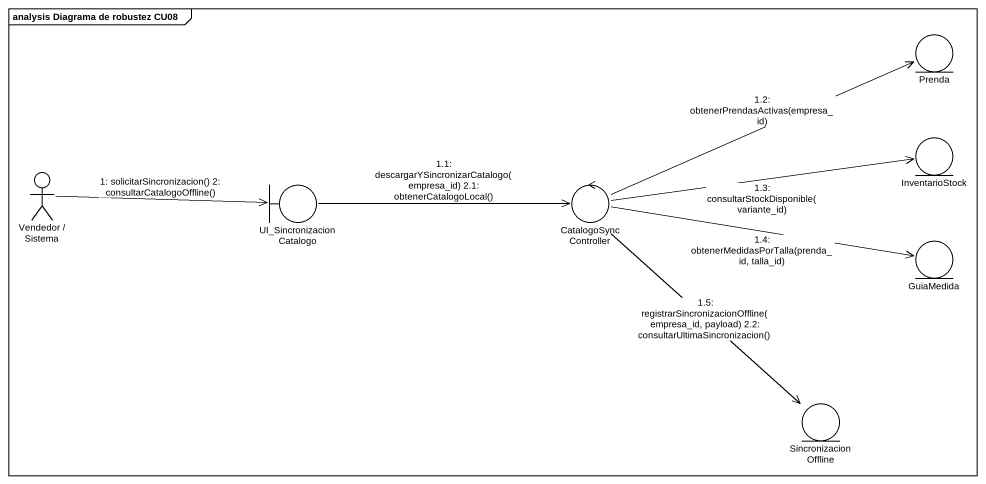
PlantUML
@startuml
mainframe analysis Diagrama de robustez CU08
entity Prenda
entity InventarioStock
actor "Vendedor / Sistema" as Vendedor_Sistema
boundary UI_SincronizacionCatalogo
control CatalogoSyncController
entity GuiaMedida
entity SincronizacionOffline
Vendedor_Sistema -right-> UI_SincronizacionCatalogo : 1: solicitarSincronizacion() 2: consultarCatalogoOffline()
UI_SincronizacionCatalogo -right-> CatalogoSyncController : 1.1: descargarYSincronizarCatalogo(empresa_id) 2.1: obtenerCatalogoLocal()
CatalogoSyncController -right-> Prenda : 1.2: obtenerPrendasActivas(empresa_id)
CatalogoSyncController -right-> InventarioStock : 1.3: consultarStockDisponible(variante_id)
CatalogoSyncController -right-> GuiaMedida : 1.4: obtenerMedidasPorTalla(prenda_id, talla_id)
CatalogoSyncController --> SincronizacionOffline : 1.5: registrarSincronizacionOffline(empresa_id, payload) 2.2: consultarUltimaSincronizacion()
@enduml
